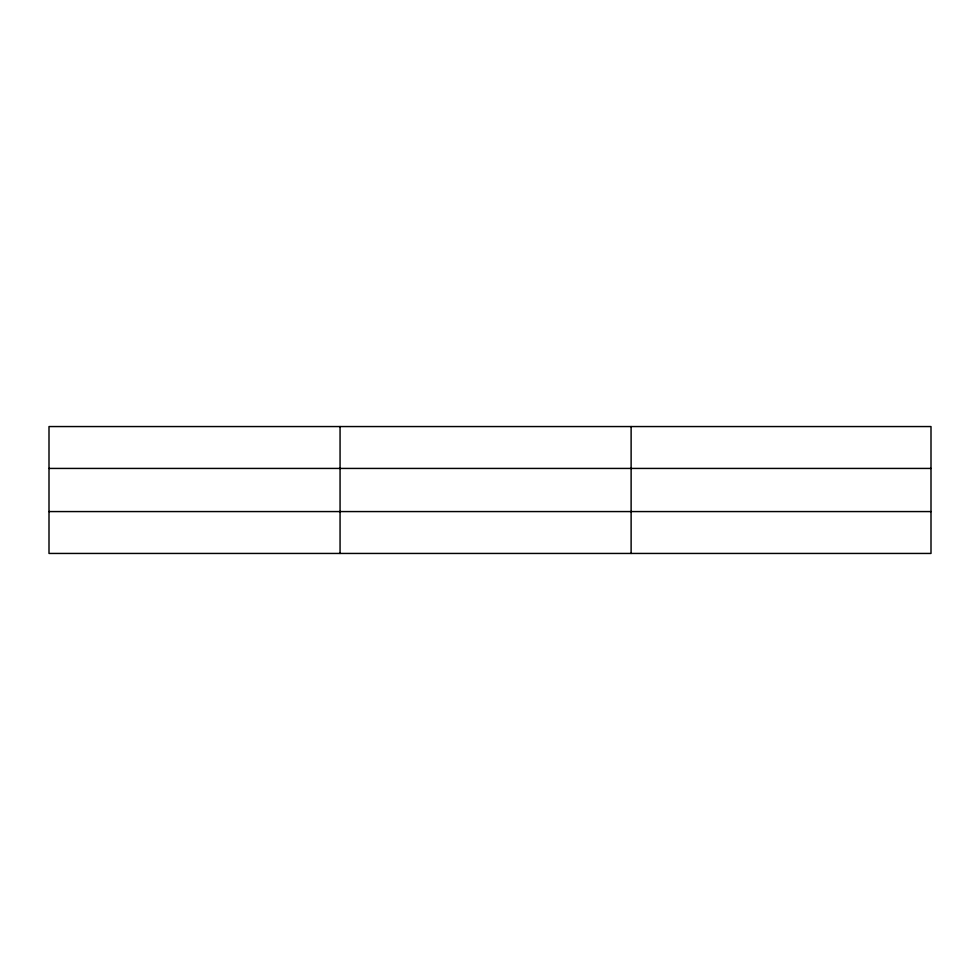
<?xml version="1.0" encoding="UTF-8"?>
<svg xmlns="http://www.w3.org/2000/svg" width="980" height="980" viewBox="0 0 980 980"><rect width="100%" height="100%" fill="white"/><g stroke="black" fill="none" stroke-linecap="round" stroke-linejoin="round"><path stroke-width="1.47" d="M340.06 426.557L340.06 553.443M631.12 426.557L631.12 553.443M931 511.572L931 553.443L49 553.443L49 426.557L931 426.557L931 511.572L49 511.572M49 468.428L931 468.428"/></g></svg>
